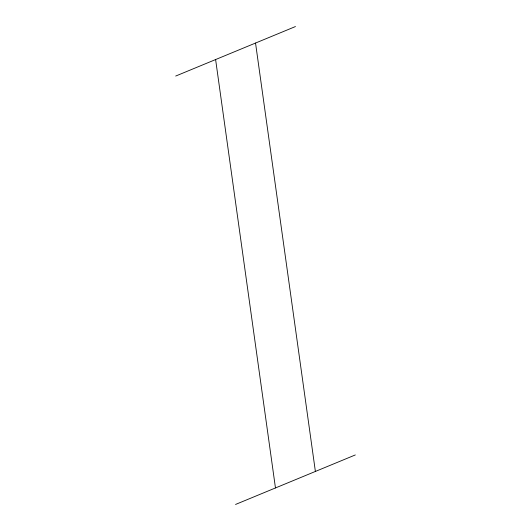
<?xml version="1.0" encoding="UTF-8"?>
<svg xmlns="http://www.w3.org/2000/svg" width="531" height="531" viewBox="0 0 531 531"><rect width="100%" height="100%" fill="white"/><g stroke="black" fill="none" stroke-linecap="round" stroke-linejoin="round"><path stroke-width="0.8" d="M175.695 76.052L295.455 26.55M235.545 504.45L355.305 454.948M255.537 43.051L315.387 471.448M215.613 59.552L275.463 487.949"/></g></svg>
